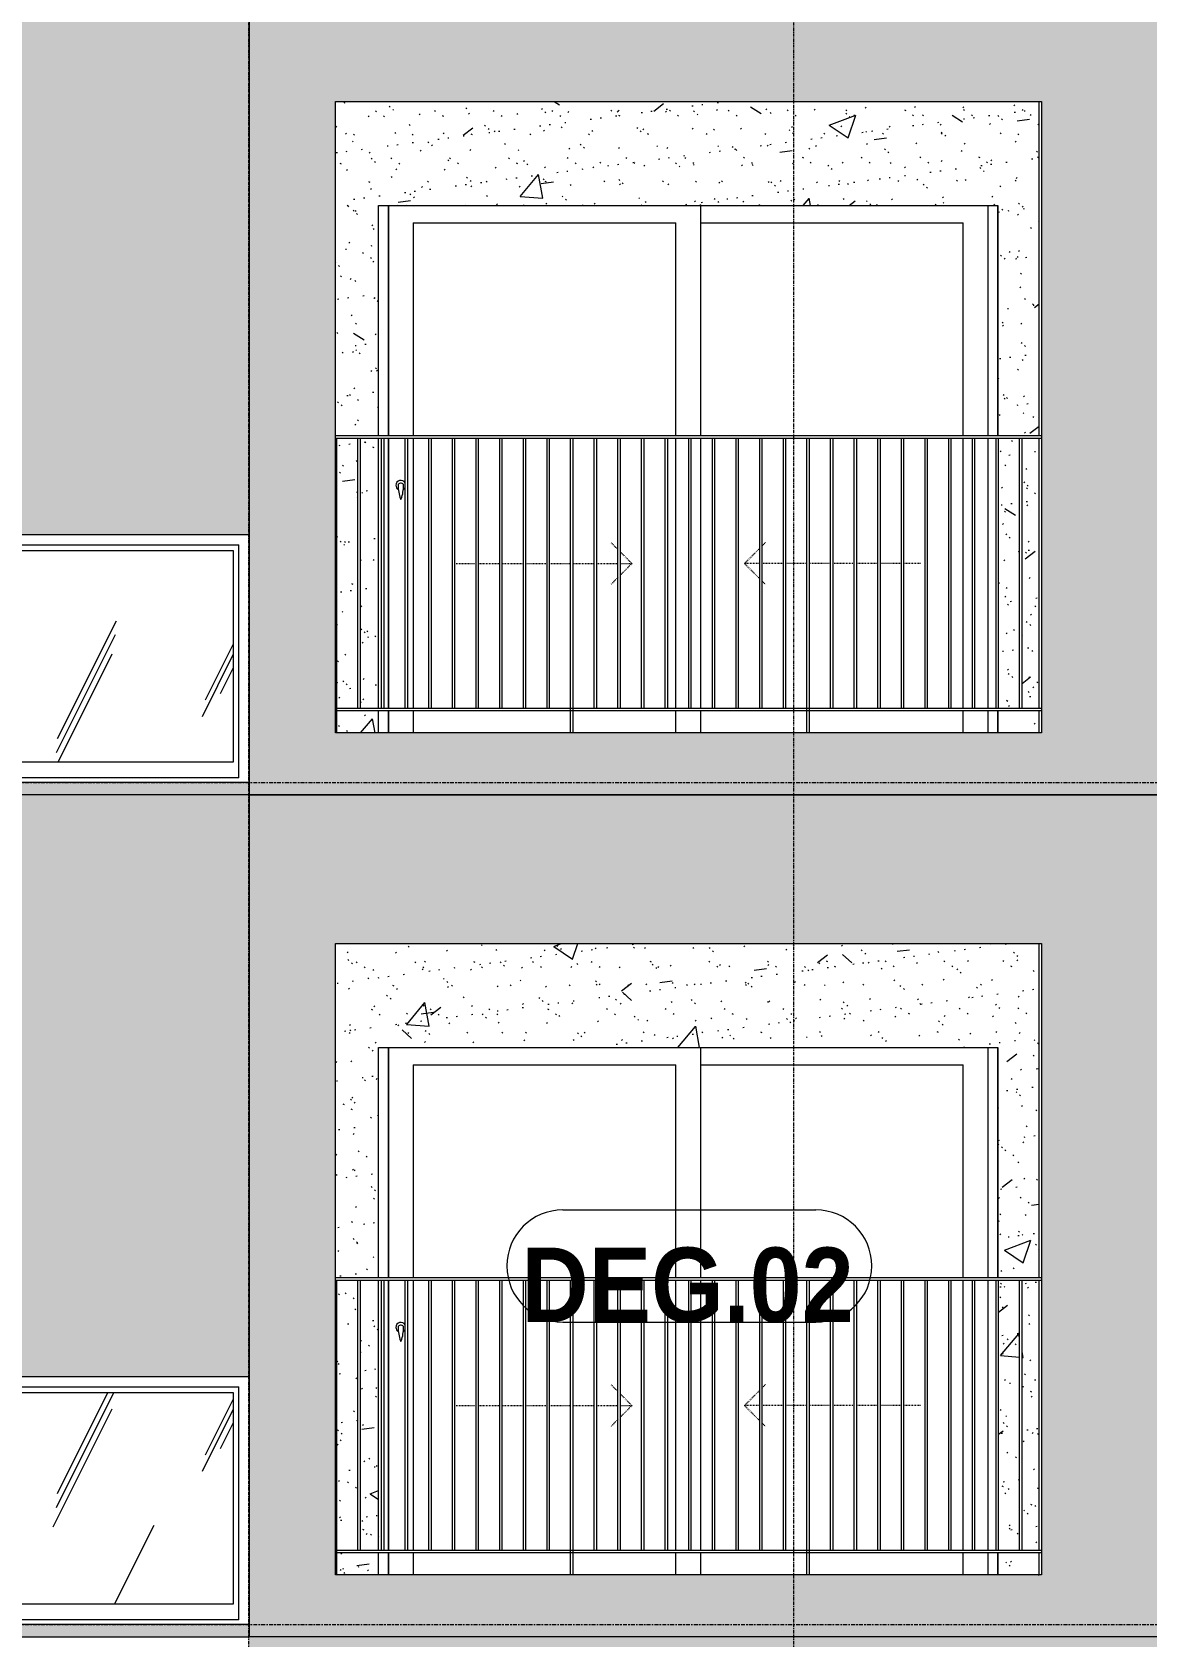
# Model space of a CAD drawing. Header units: millimetres. Extents: x 9199 to 175431, y -4466 to 35300.
# Drawn here: x 36162 to 40662, y 8950 to 15430 of the extents above; entities that cross this region are included whole.
import ezdxf

# ---------------------------------------------------------------- set-up
doc = ezdxf.new("R2010")
doc.units = ezdxf.units.MM
for name, pattern in [('1 NÉT CALL OUT', [6, 3, -3]), ('Centre', [31.75, 6.35, -4.7625, 15.875, -4.7625]), ('Dash', [6, 3, -3]), ('Grid Line', [22.225, 12.7, -3.175, 3.175, -3.175])]:
    doc.linetypes.add(name, pattern=pattern)
for name, color, linetype, lineweight in [('0-1', 7, 'Continuous', 5), ('A-DETL-GENF', 92, 'Continuous', 9), ('A-DETL-GENF-1', 92, '1 NÉT CALL OUT', 9), ('A-DOOR', 31, 'Continuous', 9), ('A-DOOR-FRAM', 31, 'Continuous', 9), ('A-DOOR-HDLN', 31, 'Dash', 18), ('A-DOOR-IDEN', 31, 'Continuous', 9), ('A-FLOR-HRAL', 11, 'Continuous', 9), ('A-FLOR-LEVL-2', 51, 'Centre', 9), ('A-GLAZ', 151, 'Continuous', 9), ('A-GLAZ-3', 7, '1 NÉT CALL OUT', 9), ('A-WALL', 113, 'Continuous', 9), ('A-WALL-PATT', 111, 'Continuous', 9), ('A-WALL-PATT-1', 9, 'Continuous', 9), ('A-WALL-PATT-2', 111, 'Continuous', 5), ('I-WALL', 2, 'Continuous', 9), ('I-WALL-1', 7, 'Continuous', 9), ('S-GRID-1', 1, 'Grid Line', 9)]:
    doc.layers.add(name, color=color, linetype=linetype, lineweight=lineweight)
doc.styles.add('Arial_B_2', font='arialbd.ttf', dxfattribs={"width": 0.9, "height": 300})
pattern_1 = [(50, (51388.9, 1200), (1093.104, -95.634), [114.3, -1257.3]), (355, (51388.9, 1200), (-211.46, 1146.34), [91.44, -1005.84]), (100.451, (51480, 1192), (881.656, 1050.7), [97.14, -1068.54]), (46.184, (51389, 1504.8), (1626.475, -252.26), [171.45, -1885.95]), (96.636, (51524.5, 1483.8), (1424.42, 1484.57), [145.71, -1602.81]), (351.184, (51389, 1504.8), (1424.43, 1484.55), [137.16, -1508.76]), (21, (51541.3, 1428.6), (909.686, -613.59), [114.3, -1257.3]), (326, (51541.3, 1428.6), (370.81, 1105.13), [91.44, -1005.84]), (71.451, (51617.1, 1377.5), (1280.503, 491.53), [97.14, -1068.54]), (37.5, (51388.93, 1200), (18.531, 507.33), [50.292, -943.356, 50.292, -970.788, -1009.65]), (37.5, (51388.93, 1200), (18.531, 507.33), [-2014.728, 50.292, -959.358]), (7.5, (51388.93, 1200), (400.918, 601.084), [50.292, -531.876, 50.292, -920.496, -384.81]), (7.5, (51388.93, 1200), (400.918, 601.084), [-1552.956, 50.292, -334.518]), (327.5, (51049.1, 1200), (813.545, -34.374), [50.292, -330.708, 50.292, -1138.428, -1577.34]), (327.5, (51049.1, 1200), (813.545, -34.374), [-1569.72, 50.292, -1527.048]), (317.5, (50896.7, 1200), (888.775, 152.56), [50.292, -445.008, 50.292, -739.14, -1120.14]), (317.5, (50896.7, 1200), (888.775, 152.56), [-1284.73, 50.29, -1069.85])]
pattern_2 = [(37.5, (51388.93, 1200), (-4.7995, 146.8239), [5.029, -110.795, 5.029, -124.511, -123.825]), (37.5, (51388.93, 1200), (-4.7995, 146.8239), [-245.364, 5.029, -118.796]), (7.5, (51388.93, 1200), (134.8574, 215.0472), [5.029, -57.455, 5.029, -99.365, -40.005]), (7.5, (51388.93, 1200), (134.8574, 215.0472), [-166.878, 5.029, -34.976]), (327.5, (51295.21, 1200), (237.29776, 0.4316), [5.029, -33.071, 5.029, -132.131, -179.07]), (327.5, (51295.21, 1200), (237.29776, 0.4316), [-175.26, 5.029, -174.041]), (317.5, (51295.2, 1200), (229.067, 66.8792), [5.029, -14.021, 5.029, -84.887, -102.87]), (317.5, (51295.2, 1200), (229.067, 66.8792), [-108.966, 5.029, -97.841])]
pattern_3 = [(63.435, (53179.2, 1304.34), (-0.001, 1524.001), [532.46, -2875.3]), (63.435, (51655.2, 1304.34), (-0.001, 1524), [532.46, -2875.3]), (63.435, (53908.74, 1598.8), (-0.001, 1524.001), [532.46, -2875.3]), (63.435, (52384.74, 1598.8), (-0.001, 1524.001), [532.46, -2875.3]), (63.435, (53798.3, 1494.84), (-0.001, 1524.001), [532.46, -2875.3]), (63.435, (52274.3, 1494.84), (-0.001, 1524.001), [532.46, -2875.3]), (63.435, (53685.8, 2090.1), (-0.001, 1524.001), [258.8, -3148.965]), (63.435, (52161.8, 2090.1), (-0.001, 1524), [258.8, -3148.965]), (63.435, (53612.15, 1997.95), (-0.001, 1524.001), [532.46, -2875.3]), (63.435, (52088.15, 1997.95), (-0.001, 1524), [532.46, -2875.3]), (63.435, (53625.14, 2064.1), (-0.001, 1524.001), [532.46, -2875.3]), (63.435, (52101.14, 2064.1), (-0.001, 1524), [532.46, -2875.3]), (63.435, (53010.3, 1773.94), (-0.001, 1524.001), [532.46, -2875.3]), (63.435, (51486.3, 1773.94), (-0.001, 1524), [532.46, -2875.3]), (63.435, (53023.3, 1851.9), (-0.001, 1524.001), [532.46, -2875.3]), (63.435, (51499.3, 1851.9), (-0.001, 1524), [532.46, -2875.3]), (63.435, (53026.8, 1908.1), (-0.001, 1524.001), [532.46, -2875.3]), (63.435, (51502.8, 1908.1), (-0.001, 1524), [532.46, -2875.3])]

# ---------------------------------------------------------------- blocks, each defined once
blk = doc.blocks.new('NCV_TKTC_TANG 3 - 4_rvt-1-TKCS_MẶT ĐỨNG HƯỚNG ĐÔNG')
at = {"layer": 'A-WALL-PATT-1'}
h = blk.add_hatch(dxfattribs=at)
h.set_pattern_fill('FP_2', color=256, style=0, pattern_type=2)
h.set_pattern_definition(pattern_1)
h.paths.add_polyline_path([(40060.7, 12600), (40226.9, 12600), (40226.9, 12690), (40060.7, 12690)])
h.paths.add_polyline_path([(37560.7, 12600), (37560.7, 12690), (37391.9, 12690), (37391.9, 12600)])
h.paths.add_polyline_path([(40226.9, 12700), (40226.9, 13790), (40158.3, 13790), (40158.3, 12700), (40208.7, 12700)])
h.paths.add_polyline_path([(37526.8, 12700), (37560.7, 12700), (37560.7, 13790), (37487.3, 13790), (37487.3, 12700)])
h.paths.add_polyline_path([(37477.3, 12700), (37477.3, 13790), (37391.9, 13790), (37391.9, 12700)])
h.paths.add_polyline_path([(40062.9, 12700), (40148.3, 12700), (40148.3, 13790), (40062.9, 13790), (40062.9, 13557.3)])
h.paths.add_polyline_path([(37560.7, 13800), (37560.7, 14730), (40060.7, 14730), (40060.7, 13800), (40226.9, 13800), (40226.9, 15150), (37386.9, 15150), (37386.9, 13800), (37432.7, 13800)])
h = blk.add_hatch(dxfattribs=at)
h.set_pattern_fill('FP_3', color=256, style=0, pattern_type=2)
h.set_pattern_definition(pattern_2)
h.paths.add_polyline_path([(40060.7, 12600), (40226.9, 12600), (40226.9, 12690), (40060.7, 12690)])
h.paths.add_polyline_path([(37560.7, 12600), (37560.7, 12690), (37391.9, 12690), (37391.9, 12600)])
h.paths.add_polyline_path([(40226.9, 12700), (40226.9, 13790), (40158.3, 13790), (40158.3, 12700), (40208.7, 12700)])
h.paths.add_polyline_path([(37526.8, 12700), (37560.7, 12700), (37560.7, 13790), (37487.3, 13790), (37487.3, 12700)])
h.paths.add_polyline_path([(37477.3, 12700), (37477.3, 13790), (37391.9, 13790), (37391.9, 12700)])
h.paths.add_polyline_path([(40062.9, 12700), (40148.3, 12700), (40148.3, 13790), (40062.9, 13790), (40062.9, 13557.3)])
h.paths.add_polyline_path([(37560.7, 13800), (37560.7, 14730), (40060.7, 14730), (40060.7, 13800), (40226.9, 13800), (40226.9, 15150), (37386.9, 15150), (37386.9, 13800), (37432.7, 13800)])
at = {"layer": 'I-WALL-1'}
for p, q in [((40226.9, 13800), (40226.9, 15150)), ((37560.7, 13800), (37560.7, 14730)), ((37560.7, 14730), (40060.7, 14730)), ((40060.7, 14730), (40060.7, 13800)), ((37560.7, 12700), (37560.7, 13790)), ((40226.9, 12700), (40226.9, 13790)), ((37560.7, 12600), (37560.7, 12690)), ((40060.7, 12690), (40060.7, 12600)), ((40226.9, 12600), (40226.9, 12690))]:
    blk.add_line(p, q, dxfattribs=at)
blk = doc.blocks.new('NCV_TKTC_TANG 3 - 4_rvt-2-TKCS_MẶT ĐỨNG HƯỚNG ĐÔNG')
at = {"layer": 'A-WALL-PATT-1'}
h = blk.add_hatch(dxfattribs=at)
h.set_pattern_fill('FP_2', color=256, style=0, pattern_type=2)
h.set_pattern_definition(pattern_1)
h.paths.add_polyline_path([(40216, 9200), (40226.9, 9200), (40226.9, 9290), (40060.7, 9290), (40060.7, 9200)])
h.paths.add_polyline_path([(37560.7, 9200), (37560.7, 9290), (37391.9, 9290), (37391.9, 9200)])
h.paths.add_polyline_path([(37487.3, 9300), (37560.7, 9300), (37560.7, 10390), (37487.3, 10390), (37487.3, 9770.3)])
h.paths.add_polyline_path([(37391.9, 9300), (37477.3, 9300), (37477.3, 10390), (37391.9, 10390), (37391.9, 9770.3)])
h.paths.add_polyline_path([(40226.9, 9300), (40226.9, 10390), (40158.3, 10390), (40158.3, 9300), (40208.7, 9300)])
h.paths.add_polyline_path([(40062.9, 9300), (40148.3, 9300), (40148.3, 10390), (40062.9, 10390), (40062.9, 9770.3)])
h.paths.add_polyline_path([(37560.7, 10400), (37560.7, 11330), (40060.7, 11330), (40060.7, 10400), (40226.9, 10400), (40226.9, 11750), (37386.9, 11750), (37386.9, 10400), (37432.7, 10400)])
h = blk.add_hatch(dxfattribs=at)
h.set_pattern_fill('FP_3', color=256, style=0, pattern_type=2)
h.set_pattern_definition(pattern_2)
h.paths.add_polyline_path([(40216, 9200), (40226.9, 9200), (40226.9, 9290), (40060.7, 9290), (40060.7, 9200)])
h.paths.add_polyline_path([(37560.7, 9200), (37560.7, 9290), (37391.9, 9290), (37391.9, 9200)])
h.paths.add_polyline_path([(37487.3, 9300), (37560.7, 9300), (37560.7, 10390), (37487.3, 10390), (37487.3, 9770.3)])
h.paths.add_polyline_path([(37391.9, 9300), (37477.3, 9300), (37477.3, 10390), (37391.9, 10390), (37391.9, 9770.3)])
h.paths.add_polyline_path([(40226.9, 9300), (40226.9, 10390), (40158.3, 10390), (40158.3, 9300), (40208.7, 9300)])
h.paths.add_polyline_path([(40062.9, 9300), (40148.3, 9300), (40148.3, 10390), (40062.9, 10390), (40062.9, 9770.3)])
h.paths.add_polyline_path([(37560.7, 10400), (37560.7, 11330), (40060.7, 11330), (40060.7, 10400), (40226.9, 10400), (40226.9, 11750), (37386.9, 11750), (37386.9, 10400), (37432.7, 10400)])
at = {"layer": 'I-WALL-1'}
for p, q in [((40226.9, 10400), (40226.9, 11750)), ((37560.7, 10400), (37560.7, 11330)), ((37560.7, 11330), (40060.7, 11330)), ((40060.7, 11330), (40060.7, 10400)), ((37560.7, 9300), (37560.7, 10390)), ((40226.9, 9300), (40226.9, 10390)), ((37560.7, 9200), (37560.7, 9290)), ((40060.7, 9290), (40060.7, 9200)), ((40226.9, 9200), (40226.9, 9290))]:
    blk.add_line(p, q, dxfattribs=at)
blk = doc.blocks.new('Railing - 10mm-1251313-TKCS_MẶT ĐỨNG HƯỚNG ĐÔNG')
at = {"layer": 'A-FLOR-HRAL'}
for p, q in [((70204.4, 2500), (70204.4, 3590)), ((70214.4, 2500), (70214.4, 3590))]:
    blk.add_line(p, q, dxfattribs=at)
blk = doc.blocks.new('Railing - 50 x 10mm-V52-TKCS_MẶT ĐỨNG HƯỚNG ĐÔNG')
at = {"layer": 'A-FLOR-HRAL'}
for p, q in [((71081.4, 6990), (71091.4, 6990)), ((71081.4, 5800), (71081.4, 6990)), ((71091.4, 5800), (71091.4, 6990))]:
    blk.add_line(p, q, dxfattribs=at)
blk = doc.blocks.new('Railing - 50 x 10mm-V53-TKCS_MẶT ĐỨNG HƯỚNG ĐÔNG')
at = {"layer": 'A-FLOR-HRAL'}
for p in [(70111.9, 6990), (70116.9, 5800)]:
    blk.add_line(p, (70116.9, 6990), dxfattribs=at)
blk = doc.blocks.new('Railing - Railing-3235672-TKCS_MẶT ĐỨNG HƯỚNG ĐÔNG')
at = {"layer": 'A-FLOR-HRAL'}
for p, q in [((37386.9, 9300), (40236.5, 9300)), ((40236.5, 9290), (37386.9, 9290))]:
    blk.add_line(p, q, dxfattribs=at)
for name, p in [('Railing - 50 x 10mm-V53-TKCS_MẶT ĐỨNG HƯỚNG ĐÔNG', (-32725, 3400)), ('Railing - 10mm-1251313-TKCS_MẶT ĐỨNG HƯỚNG ĐÔNG', (-32727.1, 6800)), ('Railing - 10mm-1251313-TKCS_MẶT ĐỨNG HƯỚNG ĐÔNG', (-32631.7, 6800)), ('Railing - 10mm-1251313-TKCS_MẶT ĐỨNG HƯỚNG ĐÔNG', (-32536.3, 6800)), ('Railing - 10mm-1251313-TKCS_MẶT ĐỨNG HƯỚNG ĐÔNG', (-32440.9, 6800)), ('Railing - 10mm-1251313-TKCS_MẶT ĐỨNG HƯỚNG ĐÔNG', (-32345.5, 6800)), ('Railing - 10mm-1251313-TKCS_MẶT ĐỨNG HƯỚNG ĐÔNG', (-32250.1, 6800)), ('Railing - 10mm-1251313-TKCS_MẶT ĐỨNG HƯỚNG ĐÔNG', (-32154.7, 6800)), ('Railing - 10mm-1251313-TKCS_MẶT ĐỨNG HƯỚNG ĐÔNG', (-32059.3, 6800)), ('Railing - 10mm-1251313-TKCS_MẶT ĐỨNG HƯỚNG ĐÔNG', (-31963.9, 6800)), ('Railing - 50 x 10mm-V52-TKCS_MẶT ĐỨNG HƯỚNG ĐÔNG', (-32745.6, 3400)), ('Railing - 10mm-1251313-TKCS_MẶT ĐỨNG HƯỚNG ĐÔNG', (-31773.2, 6800)), ('Railing - 10mm-1251313-TKCS_MẶT ĐỨNG HƯỚNG ĐÔNG', (-31677.8, 6800)), ('Railing - 10mm-1251313-TKCS_MẶT ĐỨNG HƯỚNG ĐÔNG', (-31582.4, 6800)), ('Railing - 10mm-1251313-TKCS_MẶT ĐỨNG HƯỚNG ĐÔNG', (-31487, 6800)), ('Railing - 10mm-1251313-TKCS_MẶT ĐỨNG HƯỚNG ĐÔNG', (-31391.6, 6800)), ('Railing - 10mm-1251313-TKCS_MẶT ĐỨNG HƯỚNG ĐÔNG', (-31296.2, 6800)), ('Railing - 10mm-1251313-TKCS_MẶT ĐỨNG HƯỚNG ĐÔNG', (-31200.8, 6800)), ('Railing - 10mm-1251313-TKCS_MẶT ĐỨNG HƯỚNG ĐÔNG', (-31105.4, 6800)), ('Railing - 10mm-1251313-TKCS_MẶT ĐỨNG HƯỚNG ĐÔNG', (-31010, 6800)), ('Railing - 50 x 10mm-V52-TKCS_MẶT ĐỨNG HƯỚNG ĐÔNG', (-31791.6, 3400)), ('Railing - 10mm-1251313-TKCS_MẶT ĐỨNG HƯỚNG ĐÔNG', (-30819.2, 6800)), ('Railing - 10mm-1251313-TKCS_MẶT ĐỨNG HƯỚNG ĐÔNG', (-30723.9, 6800)), ('Railing - 10mm-1251313-TKCS_MẶT ĐỨNG HƯỚNG ĐÔNG', (-30628.5, 6800)), ('Railing - 10mm-1251313-TKCS_MẶT ĐỨNG HƯỚNG ĐÔNG', (-30533.1, 6800)), ('Railing - 10mm-1251313-TKCS_MẶT ĐỨNG HƯỚNG ĐÔNG', (-30437.7, 6800)), ('Railing - 10mm-1251313-TKCS_MẶT ĐỨNG HƯỚNG ĐÔNG', (-30342.3, 6800)), ('Railing - 10mm-1251313-TKCS_MẶT ĐỨNG HƯỚNG ĐÔNG', (-30246.9, 6800)), ('Railing - 10mm-1251313-TKCS_MẶT ĐỨNG HƯỚNG ĐÔNG', (-30151.5, 6800)), ('Railing - 10mm-1251313-TKCS_MẶT ĐỨNG HƯỚNG ĐÔNG', (-30056.1, 6800))]:
    blk.add_blockref(name, p)
blk = doc.blocks.new('Top Rail Type - Top Rail_Internal_-3235675-TKCS_MẶT ĐỨNG HƯỚNG ĐÔNG')
at = {"layer": 'A-FLOR-HRAL'}
for p, q in [((40236.5, 10400), (37386.9, 10400)), ((37386.9, 10390), (40236.5, 10390))]:
    blk.add_line(p, q, dxfattribs=at)
blk = doc.blocks.new('DEG_02-DEG_03 - DEG_02-2500x2400mm-CỬA ĐI 02 CÁNH TRƯỢT-V64-TKCS_MẶT ĐỨNG HƯỚNG ĐÔNG')
at = {"layer": 'A-DOOR'}
for p, q in [((37600.3, 7000), (37600.3, 7930)), ((38860.3, 7930), (38860.3, 7000)), ((37700.3, 7860), (38760.3, 7860)), ((37700.3, 7860), (37700.3, 7000)), ((38760.3, 7000), (38760.3, 7860)), ((38860.3, 7860), (39920.3, 7860)), ((39920.3, 7000), (39920.3, 7860)), ((37600.3, 5900), (37600.3, 6990)), ((37700.3, 6990), (37700.3, 5900)), ((38760.3, 5900), (38760.3, 6990)), ((38860.3, 6990), (38860.3, 5900)), ((39920.3, 5900), (39920.3, 6990)), ((37600.3, 5800), (37600.3, 5890)), ((37700.3, 5890), (37700.3, 5800)), ((38760.3, 5800), (38760.3, 5890)), ((38860.3, 5890), (38860.3, 5800)), ((39920.3, 5800), (39920.3, 5890))]:
    blk.add_line(p, q, dxfattribs=at)
at = {"layer": 'A-DOOR', "flags": 128}
blk.add_lwpolyline([(37651.8, 6808.7), (37651.8, 6808.7), (37651.8, 6808.7), (37651.8, 6808.7), (37651.8, 6808.7), (37651.8, 6808.7), (37651.8, 6808.7), (37651.7, 6808.7), (37651.7, 6808.7), (37651.7, 6808.7), (37651.7, 6808.7), (37651.6, 6808.7), (37651.6, 6808.7), (37651.6, 6808.7), (37651.5, 6808.7), (37651.5, 6808.7), (37651.5, 6808.7), (37651.4, 6808.7), (37651.4, 6808.7), (37651.4, 6808.7), (37651.3, 6808.7), (37651.3, 6808.7), (37651.2, 6808.7), (37651.2, 6808.7), (37651.1, 6808.7), (37651.1, 6808.7), (37651, 6808.7), (37651, 6808.7), (37650.9, 6808.7), (37650.9, 6808.7), (37650.8, 6808.7), (37650.7, 6808.7), (37650.7, 6808.7), (37650.6, 6808.7), (37650.6, 6808.7), (37650.5, 6808.7), (37650.4, 6808.7), (37650.4, 6808.7), (37650.3, 6808.7), (37650.3, 6808.7), (37650.2, 6808.7), (37650.1, 6808.7), (37650.1, 6808.7), (37650, 6808.7), (37650, 6808.7), (37649.9, 6808.7), (37649.9, 6808.7), (37649.8, 6808.7), (37649.7, 6808.7), (37649.7, 6808.7), (37649.6, 6808.7), (37649.6, 6808.7), (37649.5, 6808.7), (37649.5, 6808.7), (37649.4, 6808.7), (37649.4, 6808.7), (37649.3, 6808.7), (37649.3, 6808.7), (37649.2, 6808.7), (37649.2, 6808.7), (37649.2, 6808.7), (37649.1, 6808.7), (37649.1, 6808.7), (37649.1, 6808.7), (37649, 6808.7), (37649, 6808.7), (37649, 6808.7), (37648.9, 6808.7), (37648.9, 6808.7), (37648.9, 6808.7), (37648.9, 6808.7), (37648.9, 6808.7), (37648.8, 6808.7), (37648.8, 6808.7), (37648.8, 6808.7), (37648.8, 6808.7), (37648.8, 6808.7)], dxfattribs=at)
at = {"layer": 'A-DOOR'}
for centre, radius, start, end in [((37650.3, 6800), 20, 30, 180), ((37648.8, 6799.2), 9.45, 90, 180), ((37651.8, 6799.2), 9.45, 0, 90), ((37650.3, 6800), 20, 180, 240), ((37804.1, 6799.2), 164.8, 180, 199.13397), ((37650.7, 6746), 2.34, 199.13397, 261.03098), ((37649.9, 6746), 2.34, 278.96902, 340.86603), ((37496.5, 6799.2), 164.8, 340.86603, 0), ((37650.3, 6800), 20, 300, 330)]:
    blk.add_arc(centre, radius, start, end, dxfattribs=at)
at = {"layer": 'A-DOOR-FRAM'}
for p, q in [((37600.3, 7930), (37600.3, 7000)), ((40020.3, 7930), (40020.3, 7000)), ((40060.3, 7000), (40060.3, 7930)), ((37600.3, 6990), (37600.3, 5900)), ((40020.3, 6990), (40020.3, 5900)), ((37600.3, 5890), (37600.3, 5800)), ((40020.3, 5890), (40020.3, 5800)), ((40060.3, 5800), (40060.3, 5890))]:
    blk.add_line(p, q, dxfattribs=at)
at = {"layer": 'A-DOOR-HDLN'}
for p, q in [((38526.6, 6540.7), (38498.2, 6569.1)), ((39037.6, 6484.2), (39099, 6545.6)), ((39109, 6555.6), (39122.4, 6569.1)), ((37873.1, 6484.2), (37954.3, 6484.2)), ((37964.3, 6484.2), (38049.7, 6484.2)), ((38059.7, 6484.2), (38145.1, 6484.2)), ((38155.1, 6484.2), (38240.5, 6484.2)), ((38250.5, 6484.2), (38335.8, 6484.2)), ((38345.8, 6484.2), (38431.2, 6484.2)), ((38441.2, 6484.2), (38526.6, 6484.2)), ((38583.1, 6484.2), (38536.6, 6530.7)), ((38583.1, 6484.2), (38536.6, 6437.8)), ((38536.6, 6484.2), (38583.1, 6484.2)), ((39037.6, 6484.2), (39099, 6422.8)), ((39099, 6484.2), (39037.6, 6484.2)), ((39194.4, 6484.2), (39109, 6484.2)), ((39289.7, 6484.2), (39204.4, 6484.2)), ((39385.1, 6484.2), (39299.7, 6484.2)), ((39480.5, 6484.2), (39395.1, 6484.2)), ((39575.9, 6484.2), (39490.5, 6484.2)), ((39671.3, 6484.2), (39585.9, 6484.2)), ((39747.6, 6484.2), (39681.3, 6484.2)), ((38526.6, 6427.8), (38498.2, 6399.4)), ((39109, 6412.8), (39122.4, 6399.4))]:
    blk.add_line(p, q, dxfattribs=at)
blk = doc.blocks.new('1_FAMILY RVT - W01-WxH 1000x3200-V80-TKCS_MẶT ĐỨNG HƯỚNG ĐÔNG')
at = {"layer": 'A-DETL-GENF-1'}
blk.add_hatch(color=256, dxfattribs=at).paths.add_polyline_path([(34691.9, 9462.1), (34759.6, 9509.5), (34691.9, 9557), (34691.9, 9526.5), (34556.4, 9526.5), (34556.4, 9492.6), (34691.9, 9492.6)])
at = {"layer": 'A-GLAZ'}
h = blk.add_hatch(dxfattribs=at)
h.set_pattern_fill('FP_1', color=256, style=0, pattern_type=2)
h.set_pattern_definition(pattern_3)
h.paths.add_polyline_path([(34561.2, 9082.6), (35415.1, 9082.6), (35415.1, 9936.5), (33900.9, 9936.5), (33900.9, 9082.6), (34556.4, 9082.6)])
h.paths.add_polyline_path([(34691.9, 9462.1), (34691.9, 9492.6), (34556.4, 9492.6), (34556.4, 9526.5), (34691.9, 9526.5), (34691.9, 9557), (34759.6, 9509.5), (34735.4, 9492.6)])
h = blk.add_hatch(dxfattribs=at)
h.set_pattern_fill('FP_1', color=256, style=0, pattern_type=2)
h.set_pattern_definition(pattern_3)
h.paths.add_polyline_path([(35459.6, 9082.6), (36973.9, 9082.6), (36973.9, 9936.5), (35459.6, 9936.5)])
at = {"layer": 'A-DETL-GENF'}
for p, q in [((34556.4, 9526.5), (34556.4, 9492.6)), ((34556.4, 9526.5), (34691.9, 9526.5)), ((34691.9, 9526.5), (34556.4, 9526.5)), ((34556.4, 9526.5), (34556.4, 9492.6)), ((34691.9, 9557), (34691.9, 9526.5)), ((34759.6, 9509.5), (34691.9, 9557)), ((34759.6, 9509.5), (34691.9, 9557)), ((34691.9, 9557), (34691.9, 9526.5)), ((34556.4, 9492.6), (34691.9, 9492.6)), ((34556.4, 9492.6), (34691.9, 9492.6)), ((34759.6, 9509.5), (34691.9, 9462.1)), ((34691.9, 9462.1), (34759.6, 9509.5)), ((34691.9, 9492.6), (34691.9, 9462.1)), ((34691.9, 9492.6), (34691.9, 9462.1))]:
    blk.add_line(p, q, dxfattribs=at)
at = {"layer": 'A-GLAZ'}
for p, q in [((37037.4, 10000), (33837.4, 10000)), ((33837.4, 10000), (33837.4, 9000)), ((37037.4, 10000), (37037.4, 9000)), ((33878.3, 9959.1), (36996.4, 9959.1)), ((33878.3, 9019.1), (33878.3, 9959.1)), ((33900.9, 9936.5), (33900.9, 9082.6)), ((35415.1, 9936.5), (33900.9, 9936.5)), ((35415.1, 9959.1), (35415.1, 9019.1)), ((35459.6, 9082.6), (35459.6, 9936.5)), ((35459.6, 9936.5), (36973.9, 9936.5)), ((36973.9, 9936.5), (36973.9, 9082.6)), ((36996.4, 9019.1), (36996.4, 9959.1)), ((33900.9, 9082.6), (35415.1, 9082.6)), ((36973.9, 9082.6), (35459.6, 9082.6)), ((35415.1, 9038.1), (33878.3, 9038.1)), ((35415.1, 9038.1), (33878.3, 9038.1)), ((36996.4, 9019.1), (33878.3, 9019.1)), ((37037.4, 9000), (33837.4, 9000))]:
    blk.add_line(p, q, dxfattribs=at)
blk = doc.blocks.new('Railing - Railing-3818020-TKCS_MẶT ĐỨNG HƯỚNG ĐÔNG')
at = {"layer": 'A-FLOR-HRAL'}
for p, q in [((37386.9, 12700), (40236.5, 12700)), ((40236.5, 12690), (37386.9, 12690))]:
    blk.add_line(p, q, dxfattribs=at)
for name, p in [('Railing - 50 x 10mm-V53-TKCS_MẶT ĐỨNG HƯỚNG ĐÔNG', (-32725, 6800)), ('Railing - 10mm-1251313-TKCS_MẶT ĐỨNG HƯỚNG ĐÔNG', (-32727.1, 10200)), ('Railing - 10mm-1251313-TKCS_MẶT ĐỨNG HƯỚNG ĐÔNG', (-32631.7, 10200)), ('Railing - 10mm-1251313-TKCS_MẶT ĐỨNG HƯỚNG ĐÔNG', (-32536.3, 10200)), ('Railing - 10mm-1251313-TKCS_MẶT ĐỨNG HƯỚNG ĐÔNG', (-32440.9, 10200)), ('Railing - 10mm-1251313-TKCS_MẶT ĐỨNG HƯỚNG ĐÔNG', (-32345.5, 10200)), ('Railing - 10mm-1251313-TKCS_MẶT ĐỨNG HƯỚNG ĐÔNG', (-32250.1, 10200)), ('Railing - 10mm-1251313-TKCS_MẶT ĐỨNG HƯỚNG ĐÔNG', (-32154.7, 10200)), ('Railing - 10mm-1251313-TKCS_MẶT ĐỨNG HƯỚNG ĐÔNG', (-32059.3, 10200)), ('Railing - 10mm-1251313-TKCS_MẶT ĐỨNG HƯỚNG ĐÔNG', (-31963.9, 10200)), ('Railing - 50 x 10mm-V52-TKCS_MẶT ĐỨNG HƯỚNG ĐÔNG', (-32745.6, 6800)), ('Railing - 10mm-1251313-TKCS_MẶT ĐỨNG HƯỚNG ĐÔNG', (-31773.2, 10200)), ('Railing - 10mm-1251313-TKCS_MẶT ĐỨNG HƯỚNG ĐÔNG', (-31677.8, 10200)), ('Railing - 10mm-1251313-TKCS_MẶT ĐỨNG HƯỚNG ĐÔNG', (-31582.4, 10200)), ('Railing - 10mm-1251313-TKCS_MẶT ĐỨNG HƯỚNG ĐÔNG', (-31487, 10200)), ('Railing - 10mm-1251313-TKCS_MẶT ĐỨNG HƯỚNG ĐÔNG', (-31391.6, 10200)), ('Railing - 10mm-1251313-TKCS_MẶT ĐỨNG HƯỚNG ĐÔNG', (-31296.2, 10200)), ('Railing - 10mm-1251313-TKCS_MẶT ĐỨNG HƯỚNG ĐÔNG', (-31200.8, 10200)), ('Railing - 10mm-1251313-TKCS_MẶT ĐỨNG HƯỚNG ĐÔNG', (-31105.4, 10200)), ('Railing - 10mm-1251313-TKCS_MẶT ĐỨNG HƯỚNG ĐÔNG', (-31010, 10200)), ('Railing - 50 x 10mm-V52-TKCS_MẶT ĐỨNG HƯỚNG ĐÔNG', (-31791.6, 6800)), ('Railing - 10mm-1251313-TKCS_MẶT ĐỨNG HƯỚNG ĐÔNG', (-30819.2, 10200)), ('Railing - 10mm-1251313-TKCS_MẶT ĐỨNG HƯỚNG ĐÔNG', (-30723.9, 10200)), ('Railing - 10mm-1251313-TKCS_MẶT ĐỨNG HƯỚNG ĐÔNG', (-30628.5, 10200)), ('Railing - 10mm-1251313-TKCS_MẶT ĐỨNG HƯỚNG ĐÔNG', (-30533.1, 10200)), ('Railing - 10mm-1251313-TKCS_MẶT ĐỨNG HƯỚNG ĐÔNG', (-30437.7, 10200)), ('Railing - 10mm-1251313-TKCS_MẶT ĐỨNG HƯỚNG ĐÔNG', (-30342.3, 10200)), ('Railing - 10mm-1251313-TKCS_MẶT ĐỨNG HƯỚNG ĐÔNG', (-30246.9, 10200)), ('Railing - 10mm-1251313-TKCS_MẶT ĐỨNG HƯỚNG ĐÔNG', (-30151.5, 10200)), ('Railing - 10mm-1251313-TKCS_MẶT ĐỨNG HƯỚNG ĐÔNG', (-30056.1, 10200))]:
    blk.add_blockref(name, p)
blk = doc.blocks.new('Top Rail Type - Top Rail_Internal_-3818023-TKCS_MẶT ĐỨNG HƯỚNG ĐÔNG')
at = {"layer": 'A-FLOR-HRAL'}
for p, q in [((40236.5, 13800), (37386.9, 13800)), ((37386.9, 13790), (40236.5, 13790))]:
    blk.add_line(p, q, dxfattribs=at)
blk = doc.blocks.new('1_FAMILY RVT - W01-WxH 1000x3200-V108-TKCS_MẶT ĐỨNG HƯỚNG ĐÔNG')
at = {"layer": 'A-DETL-GENF-1'}
blk.add_hatch(color=256, dxfattribs=at).paths.add_polyline_path([(34691.9, 12862.1), (34759.6, 12909.5), (34691.9, 12957), (34691.9, 12926.5), (34556.4, 12926.5), (34556.4, 12892.6), (34691.9, 12892.6)])
at = {"layer": 'A-GLAZ'}
h = blk.add_hatch(dxfattribs=at)
h.set_pattern_fill('FP_1', color=256, style=0, pattern_type=2)
h.set_pattern_definition(pattern_3)
h.paths.add_polyline_path([(33900.9, 12482.6), (35415.1, 12482.6), (35415.1, 13336.5), (33900.9, 13336.5)])
h.paths.add_polyline_path([(34691.9, 12862.1), (34691.9, 12892.6), (34556.4, 12892.6), (34556.4, 12926.5), (34691.9, 12926.5), (34691.9, 12957), (34759.6, 12909.5), (34735.4, 12892.6)])
h = blk.add_hatch(dxfattribs=at)
h.set_pattern_fill('FP_1', color=256, style=0, pattern_type=2)
h.set_pattern_definition(pattern_3)
h.paths.add_polyline_path([(36313.5, 12482.6), (36973.9, 12482.6), (36973.9, 13336.5), (35459.6, 13336.5), (35459.6, 12482.6)])
at = {"layer": 'A-DETL-GENF'}
for p, q in [((34556.4, 12926.5), (34556.4, 12892.6)), ((34556.4, 12926.5), (34691.9, 12926.5)), ((34691.9, 12926.5), (34556.4, 12926.5)), ((34556.4, 12926.5), (34556.4, 12892.6)), ((34691.9, 12957), (34691.9, 12926.5)), ((34759.6, 12909.5), (34691.9, 12957)), ((34759.6, 12909.5), (34691.9, 12957)), ((34691.9, 12957), (34691.9, 12926.5)), ((34759.6, 12909.5), (34691.9, 12862.1)), ((34691.9, 12862.1), (34759.6, 12909.5)), ((34556.4, 12892.6), (34691.9, 12892.6)), ((34556.4, 12892.6), (34691.9, 12892.6)), ((34691.9, 12892.6), (34691.9, 12862.1)), ((34691.9, 12892.6), (34691.9, 12862.1))]:
    blk.add_line(p, q, dxfattribs=at)
at = {"layer": 'A-GLAZ'}
for p, q in [((37037.4, 13400), (33837.4, 13400)), ((33837.4, 13400), (33837.4, 12400)), ((33878.3, 13359.1), (36996.4, 13359.1)), ((33878.3, 12419), (33878.3, 13359.1)), ((35415.1, 13359.1), (35415.1, 12419)), ((36996.4, 12419), (36996.4, 13359.1)), ((37037.4, 13400), (37037.4, 12400)), ((33900.9, 13336.5), (33900.9, 12482.6)), ((35415.1, 13336.5), (33900.9, 13336.5)), ((35459.6, 12482.6), (35459.6, 13336.5)), ((35459.6, 13336.5), (36973.9, 13336.5)), ((36973.9, 13336.5), (36973.9, 12482.6)), ((33900.9, 12482.6), (35415.1, 12482.6)), ((36973.9, 12482.6), (35459.6, 12482.6)), ((37037.4, 12400), (33837.4, 12400)), ((35415.1, 12438.1), (33878.3, 12438.1)), ((35415.1, 12438.1), (33878.3, 12438.1)), ((36996.4, 12419), (33878.3, 12419))]:
    blk.add_line(p, q, dxfattribs=at)
blk = doc.blocks.new('STN_Door Tag - STN_Door Tag-1788670-TKCS_MẶT ĐỨNG HƯỚNG ĐÔNG')
at = {"layer": 'A-DOOR-IDEN'}
for p, q in [((34026.9, 2034.3), (35047, 2034.3)), ((34026.9, 1581.5), (35047, 1581.5))]:
    blk.add_line(p, q, dxfattribs=at)
for centre, start, end in [((34026.9, 1807.9), 90, 270), ((35047, 1807.9), 270, 90)]:
    blk.add_arc(centre, 226.4, start, end, dxfattribs=at)

msp = doc.modelspace()

# ---------------------------------------------------------------- hatches: boundary and pattern name
at = {"layer": 'A-WALL-PATT'}
h = msp.add_hatch(color=256, dxfattribs=at)
h.paths.add_polyline_path([(37037.4, 12350), (40437.4, 12350), (40437.4, 15750), (37037.4, 15750), (37037.4, 12400)])
h.paths.add_polyline_path([(40236.5, 12600), (37386.9, 12600), (37386.9, 15150), (40236.5, 15150), (40236.5, 13557.3)])
h = msp.add_hatch(color=256, dxfattribs=at)
h.paths.add_polyline_path([(37144.8, 8950), (40437.4, 8950), (40437.4, 12350), (37037.4, 12350), (37037.4, 8950)])
h.paths.add_polyline_path([(40236.5, 9200), (37386.9, 9200), (37386.9, 11750), (40236.5, 11750), (40236.5, 9229.3)])
h = msp.add_hatch(color=256, dxfattribs=at)
h.paths.add_polyline_path([(38431.6, 5550), (40437.4, 5550), (40437.4, 8950), (37037.4, 8950), (37037.4, 5550), (37373.5, 5550)])
h.paths.add_polyline_path([(39489.8, 5800), (37386.9, 5800), (37386.9, 8350), (40236.5, 8350), (40236.5, 5800)])
at = {"layer": 'A-WALL-PATT-2'}
h = msp.add_hatch(color=256, dxfattribs=at)
h.paths.add_polyline_path([(36315.3, 12350), (37037.4, 12350), (37037.4, 12400), (33841.9, 12400), (33841.9, 12350), (34199, 12350)])
h.paths.add_polyline_path([(37037.4, 13400), (37037.4, 15750), (33841.9, 15750), (33841.9, 13400), (36996.4, 13400)])
h = msp.add_hatch(color=256, dxfattribs=at)
h.paths.add_polyline_path([(40437.4, 12350), (43546.9, 12350), (43546.9, 15150), (43536.9, 15150), (43536.9, 15750), (40437.4, 15750), (40437.4, 12475.3)])
h.paths.add_polyline_path([(42796.4, 13314.4), (41437.4, 13314.4), (41437.4, 14714.4), (42837.4, 14714.4), (42837.4, 13314.4)])
h = msp.add_hatch(color=256, dxfattribs=at)
h.paths.add_polyline_path([(37037.4, 8950), (37037.4, 9000), (33841.9, 9000), (33841.9, 8950), (36996.4, 8950)])
h.paths.add_polyline_path([(36315.3, 10000), (37037.4, 10000), (37037.4, 12350), (33841.9, 12350), (33841.9, 10000), (34199, 10000)])
h = msp.add_hatch(color=256, dxfattribs=at)
h.paths.add_polyline_path([(42664.3, 8950), (43546.9, 8950), (43546.9, 11750), (43536.9, 11750), (43536.9, 12350), (40437.4, 12350), (40437.4, 8950), (41478.3, 8950)])
h.paths.add_polyline_path([(42837.4, 9914.4), (41437.4, 9914.4), (41437.4, 11314.4), (42837.4, 11314.4), (42837.4, 9933.5)])
h = msp.add_hatch(color=256, dxfattribs=at)
h.paths.add_polyline_path([(40548, 5550), (43546.9, 5550), (43546.9, 8350), (43536.9, 8350), (43536.9, 8950), (40437.4, 8950), (40437.4, 5550)])
h.paths.add_polyline_path([(42796.4, 6514.4), (41437.4, 6514.4), (41437.4, 7914.4), (42837.4, 7914.4), (42837.4, 6514.4)])

# ---------------------------------------------------------------- linework, layer by layer
at = {"layer": 'A-FLOR-LEVL-2'}
for p, q in [((9199.1, 12400), (84597.8, 12400)), ((9199.1, 9000), (84597.8, 9000))]:
    msp.add_line(p, q, dxfattribs=at)
at = {"layer": 'A-WALL'}
for p, q in [((37037.4, 15800), (37037.4, 13400)), ((37386.9, 12600), (37386.9, 15150)), ((37386.9, 15150), (40236.5, 15150)), ((40236.5, 15150), (40236.5, 12600)), ((40236.5, 12600), (37386.9, 12600)), ((37037.4, 12400), (37037.4, 10000)), ((43536.9, 12350), (37037.4, 12350)), ((37037.4, 12350), (43536.9, 12350)), ((37386.9, 9200), (37386.9, 11750)), ((37386.9, 11750), (40236.5, 11750)), ((40236.5, 11750), (40236.5, 9200)), ((40236.5, 9200), (37386.9, 9200)), ((37037.4, 9000), (37037.4, 8950)), ((43536.9, 8950), (37037.4, 8950))]:
    msp.add_line(p, q, dxfattribs=at)
at = {"layer": 'I-WALL'}
for p, q in [((37037.4, 12350), (33841.9, 12350)), ((33841.9, 8950), (37037.4, 8950))]:
    msp.add_line(p, q, dxfattribs=at)
at = {"layer": 'S-GRID-1'}
for p, q in [((37036.9, 1454.4), (37036.9, 30542.5)), ((39236.9, 1454.4), (39236.9, 30542.5))]:
    msp.add_line(p, q, dxfattribs=at)

# ---------------------------------------------------------------- block references
at = {"layer": '0-1'}
for name in ['NCV_TKTC_TANG 3 - 4_rvt-1-TKCS_MẶT ĐỨNG HƯỚNG ĐÔNG', 'NCV_TKTC_TANG 3 - 4_rvt-2-TKCS_MẶT ĐỨNG HƯỚNG ĐÔNG']:
    msp.add_blockref(name, (0, 0), dxfattribs=at)
at = {"layer": 'A-DOOR'}
for p in [(0, 6800), (0, 3400)]:
    msp.add_blockref('DEG_02-DEG_03 - DEG_02-2500x2400mm-CỬA ĐI 02 CÁNH TRƯỢT-V64-TKCS_MẶT ĐỨNG HƯỚNG ĐÔNG', p, dxfattribs=at)
at = {"layer": 'A-DOOR-IDEN'}
msp.add_blockref('STN_Door Tag - STN_Door Tag-1788670-TKCS_MẶT ĐỨNG HƯỚNG ĐÔNG', (4277.9, 8639.9), dxfattribs=at)
at = {"layer": 'A-FLOR-HRAL'}
for name in ['Top Rail Type - Top Rail_Internal_-3818023-TKCS_MẶT ĐỨNG HƯỚNG ĐÔNG', 'Railing - Railing-3818020-TKCS_MẶT ĐỨNG HƯỚNG ĐÔNG', 'Top Rail Type - Top Rail_Internal_-3235675-TKCS_MẶT ĐỨNG HƯỚNG ĐÔNG', 'Railing - Railing-3235672-TKCS_MẶT ĐỨNG HƯỚNG ĐÔNG']:
    msp.add_blockref(name, (0, 0), dxfattribs=at)
at = {"layer": 'A-GLAZ-3'}
for name in ['1_FAMILY RVT - W01-WxH 1000x3200-V108-TKCS_MẶT ĐỨNG HƯỚNG ĐÔNG', '1_FAMILY RVT - W01-WxH 1000x3200-V80-TKCS_MẶT ĐỨNG HƯỚNG ĐÔNG']:
    msp.add_blockref(name, (0, 0), dxfattribs=at)

# ---------------------------------------------------------------- texts
at = {"layer": 'A-DOOR-IDEN', "insert": (38807.3, 10370), "char_height": 300, "width": 1375.65, "attachment_point": 5, "line_spacing_factor": 0.936439, "style": 'Arial_B_2'}
msp.add_mtext('\\pt6.75,13.5,20.25,27,33.75,40.5,47.25,54,60.75,67.5,74.25,81,87.75,94.5,101.25,108,114.75,121.5,128.25,135,141.75,148.5,155.25,162,168.75,175.5,182.25,189,195.75,202.5,209.25,216;DEG.02', dxfattribs=at)

doc.saveas('drawing.dxf')
